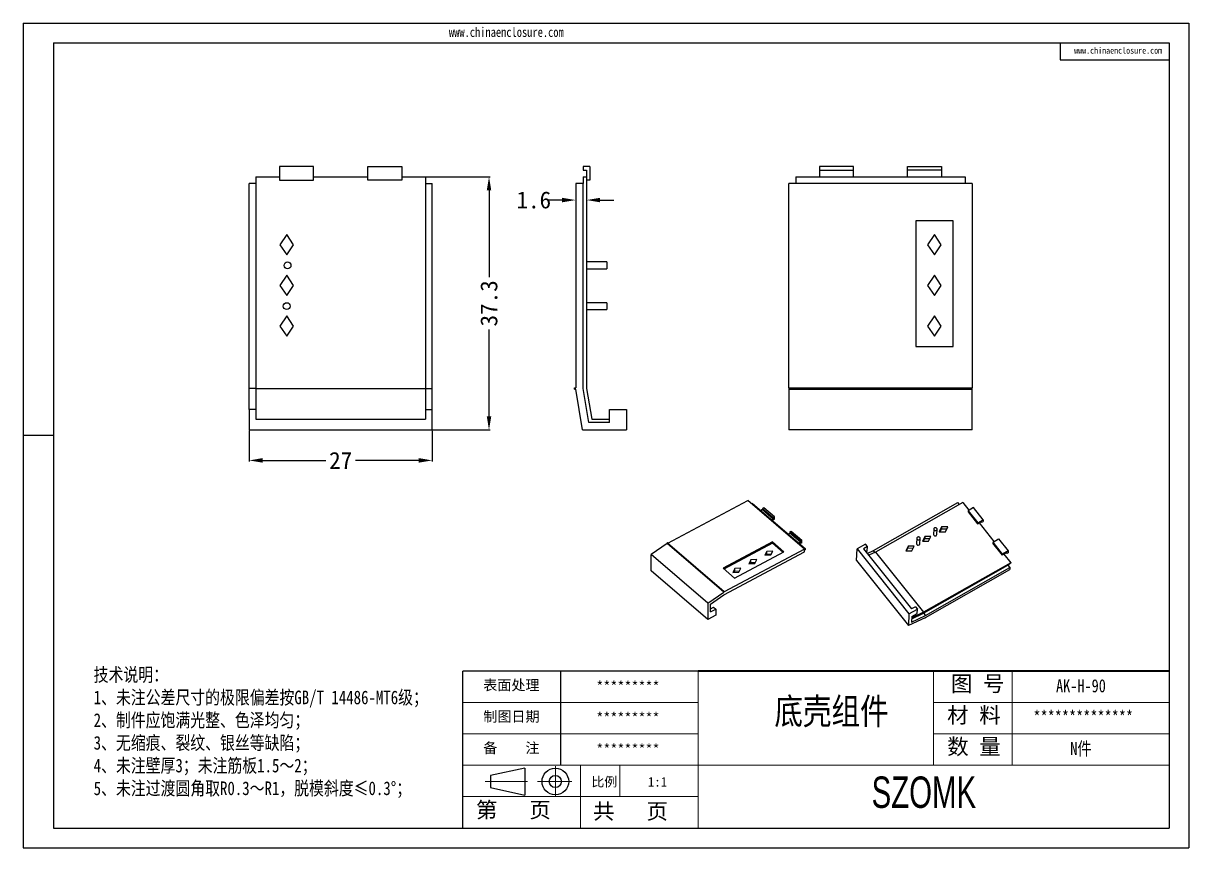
# Model space of a CAD drawing. Header units: millimetres. Extents: x -1995 to -1200, y 2406 to 2601.
# Drawn here: x -1371.7 to -1199.9, y 2406.4 to 2527.8 of the extents above; entities that cross this region are included whole.
import ezdxf

# ---------------------------------------------------------------- set-up
doc = ezdxf.new("R2010")
doc.units = ezdxf.units.MM
doc.linetypes.add('CENTER2', pattern=[28.575, 19.05, -3.175, 3.175, -3.175])
doc.layers.add('文字', color=81, linetype='Continuous')
for name, color, linetype, lineweight in [('粗实线', 7, 'Continuous', 30), ('细实线', 3, 'Continuous', 18), ('细点划线', 2, 'CENTER2', 9)]:
    doc.layers.add(name, color=color, linetype=linetype, lineweight=lineweight)
doc.styles.add('宋体', font='', dxfattribs={"width": 0.8, "height": 3.5})
doc.styles.add('长仿宋', font='', dxfattribs={"width": 0.7, "height": 4})
doc.styles.get('宋体').set_extended_font_data('SimSun')
doc.styles.get('长仿宋').set_extended_font_data('SimSun')
doc.dimstyles.new('2.5', dxfattribs={"dimtxt": 2.5, "dimasz": 2, "dimexe": 0.18, "dimexo": 0.0625, "dimgap": 0.09, "dimtad": 0, "dimdsep": 46, "dimtxsty": 'Standard', "dimcen": 2, "dimclrd": 3, "dimclre": 3, "dimclrt": 256, "dimadec": 0, "dimazin": 2, "dimtfac": 1, "dimtofl": 0, "dimtmove": 0, "dimatfit": 3, "dimfxl": 0, "dimtolj": 1, "dimtzin": 0, "dimarcsym": 0})

# ---------------------------------------------------------------- blocks, each defined once
blk = doc.blocks.new('*D165')
at = {"color": 3, "lineweight": -2, "transparency": 16777216}
for p, q in [((-1338.39, 2467.83), (-1338.39, 2463.23)), ((-1311.39, 2467.83), (-1311.39, 2463.23)), ((-1336.39, 2463.41), (-1327.07, 2463.41)), ((-1313.39, 2463.41), (-1322.72, 2463.41))]:
    blk.add_line(p, q, dxfattribs=at)
at = {"color": 3, "transparency": 16777216}
for points in [[(-1336.39, 2463.75), (-1336.39, 2463.08), (-1338.39, 2463.41)], [(-1313.39, 2463.75), (-1313.39, 2463.08), (-1311.39, 2463.41)]]:
    blk.add_solid(points, dxfattribs=at)
at = {"layer": 'Defpoints', "color": 0, "transparency": 16777216}
for p in [(-1338.39, 2467.9), (-1311.39, 2467.9), (-1311.39, 2463.41)]:
    blk.add_point(p, dxfattribs=at)
at = {"transparency": 16777216, "insert": (-1324.89, 2463.41), "char_height": 2.5, "attachment_point": 5}
blk.add_mtext('\\A1;27', dxfattribs=at)
blk = doc.blocks.new('*D166')
at = {"color": 3, "lineweight": -2, "transparency": 16777216}
for p, q in [((-1312.33, 2505.2), (-1302.85, 2505.2)), ((-1303.03, 2503.2), (-1303.03, 2490.39)), ((-1303.03, 2469.9), (-1303.03, 2482.71)), ((-1311.33, 2467.9), (-1302.85, 2467.9))]:
    blk.add_line(p, q, dxfattribs=at)
at = {"color": 3, "transparency": 16777216}
for points in [[(-1303.36, 2503.2), (-1302.7, 2503.2), (-1303.03, 2505.2)], [(-1303.36, 2469.9), (-1302.7, 2469.9), (-1303.03, 2467.9)]]:
    blk.add_solid(points, dxfattribs=at)
at = {"layer": 'Defpoints', "color": 0, "transparency": 16777216}
for p in [(-1312.39, 2505.2), (-1303.03, 2505.2), (-1311.39, 2467.9)]:
    blk.add_point(p, dxfattribs=at)
at = {"transparency": 16777216, "insert": (-1303.03, 2486.55), "char_height": 2.5, "attachment_point": 5, "rotation": 90}
blk.add_mtext('\\A1;37.3', dxfattribs=at)
blk = doc.blocks.new('*D167')
at = {"color": 3, "lineweight": -2, "transparency": 16777216}
for p, q in [((-1292.25, 2501.77), (-1294.25, 2501.77)), ((-1290.25, 2502.41), (-1290.25, 2501.59)), ((-1288.65, 2502.41), (-1288.65, 2501.59)), ((-1286.65, 2501.77), (-1284.65, 2501.77))]:
    blk.add_line(p, q, dxfattribs=at)
at = {"color": 3, "transparency": 16777216}
for points in [[(-1292.25, 2502.1), (-1292.25, 2501.44), (-1290.25, 2501.77)], [(-1286.65, 2502.1), (-1286.65, 2501.44), (-1288.65, 2501.77)]]:
    blk.add_solid(points, dxfattribs=at)
at = {"layer": 'Defpoints', "color": 0, "transparency": 16777216}
for p in [(-1290.25, 2502.47), (-1290.25, 2501.77), (-1288.65, 2502.47)]:
    blk.add_point(p, dxfattribs=at)
at = {"transparency": 16777216, "insert": (-1296.43, 2501.77), "char_height": 2.5, "attachment_point": 5}
blk.add_mtext('\\A1;1.6', dxfattribs=at)

msp = doc.modelspace()

# ---------------------------------------------------------------- linework, layer by layer
for p, q in [((-1371.67, 2527.808), (-1199.903, 2527.808)), ((-1371.67, 2527.808), (-1371.67, 2406.357)), ((-1199.903, 2527.808), (-1199.903, 2406.357)), ((-1367.226, 2524.917), (-1202.795, 2524.917)), ((-1367.226, 2524.917), (-1367.226, 2409.248)), ((-1218.86, 2524.917), (-1218.86, 2522.406)), ((-1202.795, 2524.917), (-1202.795, 2409.248)), ((-1218.86, 2522.406), (-1202.795, 2522.406)), ((-1367.226, 2467.082), (-1371.67, 2467.082)), ((-1371.67, 2462.584), (-1371.67, 2406.357)), ((-1272.196, 2432.382), (-1306.896, 2432.382)), ((-1306.896, 2409.248), (-1306.896, 2432.382)), ((-1292.438, 2418.502), (-1292.438, 2432.382)), ((-1367.226, 2409.248), (-1202.795, 2409.248)), ((-1371.67, 2406.357), (-1199.903, 2406.357)), ((-1371.67, 2406.357), (-1292.148, 2406.357))]:
    msp.add_line(p, q)
at = {"color": 7, "linetype": 'Continuous', "lineweight": 25}
for p, q in [((-1333.895, 2506.695), (-1333.895, 2504.695)), ((-1328.895, 2506.695), (-1333.895, 2506.695)), ((-1328.895, 2504.695), (-1328.895, 2506.695)), ((-1320.895, 2504.695), (-1320.895, 2506.695)), ((-1320.895, 2506.695), (-1315.895, 2506.695)), ((-1315.895, 2506.695), (-1315.895, 2504.695)), ((-1289.154, 2506.695), (-1289.154, 2506.195)), ((-1288.154, 2506.695), (-1289.154, 2506.695)), ((-1289.154, 2506.195), (-1288.654, 2506.195)), ((-1288.654, 2506.195), (-1288.654, 2505.195)), ((-1288.154, 2506.695), (-1288.154, 2504.695)), ((-1254.327, 2506.695), (-1254.327, 2506.195)), ((-1249.327, 2506.695), (-1254.327, 2506.695)), ((-1254.327, 2506.195), (-1249.327, 2506.195)), ((-1254.327, 2506.195), (-1254.327, 2505.195)), ((-1249.327, 2506.195), (-1249.327, 2506.695)), ((-1249.327, 2505.195), (-1249.327, 2506.195)), ((-1241.327, 2506.195), (-1241.327, 2506.695)), ((-1241.327, 2506.695), (-1236.327, 2506.695)), ((-1236.327, 2506.195), (-1241.327, 2506.195)), ((-1241.327, 2505.195), (-1241.327, 2506.195)), ((-1236.327, 2506.695), (-1236.327, 2506.195)), ((-1236.327, 2506.195), (-1236.327, 2505.195)), ((-1337.395, 2505.195), (-1333.895, 2505.195)), ((-1337.395, 2505.195), (-1337.395, 2474.028)), ((-1333.895, 2504.695), (-1328.895, 2504.695)), ((-1328.895, 2505.195), (-1320.895, 2505.195)), ((-1315.895, 2504.695), (-1320.895, 2504.695)), ((-1315.895, 2505.195), (-1312.395, 2505.195)), ((-1312.395, 2505.195), (-1312.395, 2474.028)), ((-1289.154, 2505.195), (-1289.154, 2504.195)), ((-1289.154, 2505.195), (-1288.654, 2505.195)), ((-1288.654, 2505.195), (-1288.654, 2474.028)), ((-1288.154, 2504.695), (-1288.654, 2504.695)), ((-1257.827, 2505.195), (-1257.827, 2504.195)), ((-1257.827, 2505.195), (-1232.827, 2505.195)), ((-1232.827, 2505.195), (-1232.827, 2504.195)), ((-1337.395, 2504.195), (-1338.395, 2504.195)), ((-1338.395, 2473.986), (-1338.395, 2504.195)), ((-1312.395, 2504.195), (-1311.395, 2504.195)), ((-1311.395, 2473.986), (-1311.395, 2504.195)), ((-1290.254, 2504.195), (-1290.254, 2474.095)), ((-1289.154, 2504.195), (-1290.254, 2504.195)), ((-1289.154, 2473.986), (-1289.154, 2504.195)), ((-1231.827, 2504.195), (-1258.827, 2504.195)), ((-1258.827, 2474.095), (-1258.827, 2504.195)), ((-1231.827, 2504.195), (-1231.827, 2474.095)), ((-1234.627, 2498.695), (-1240.127, 2498.695)), ((-1240.127, 2498.695), (-1240.127, 2480.195)), ((-1234.627, 2480.195), (-1234.627, 2498.695)), ((-1332.845, 2496.695), (-1333.845, 2495.195)), ((-1331.845, 2495.195), (-1332.845, 2496.695)), ((-1237.377, 2496.695), (-1238.377, 2495.195)), ((-1236.377, 2495.195), (-1237.377, 2496.695)), ((-1333.845, 2495.195), (-1332.845, 2493.695)), ((-1332.845, 2493.695), (-1331.845, 2495.195)), ((-1238.377, 2495.195), (-1237.377, 2493.695)), ((-1237.377, 2493.695), (-1236.377, 2495.195)), ((-1285.654, 2492.645), (-1288.654, 2492.645)), ((-1285.654, 2492.645), (-1285.654, 2491.645)), ((-1332.845, 2490.695), (-1333.845, 2489.195)), ((-1331.845, 2489.195), (-1332.845, 2490.695)), ((-1288.654, 2491.645), (-1285.654, 2491.645)), ((-1237.377, 2490.695), (-1238.377, 2489.195)), ((-1236.377, 2489.195), (-1237.377, 2490.695)), ((-1333.845, 2489.195), (-1332.845, 2487.695)), ((-1332.845, 2487.695), (-1331.845, 2489.195)), ((-1238.377, 2489.195), (-1237.377, 2487.695)), ((-1237.377, 2487.695), (-1236.377, 2489.195)), ((-1285.654, 2486.645), (-1288.654, 2486.645)), ((-1288.654, 2485.645), (-1285.654, 2485.645)), ((-1285.654, 2486.645), (-1285.654, 2485.645)), ((-1332.845, 2484.695), (-1333.845, 2483.195)), ((-1331.845, 2483.195), (-1332.845, 2484.695)), ((-1237.377, 2484.695), (-1238.377, 2483.195)), ((-1236.377, 2483.195), (-1237.377, 2484.695)), ((-1333.845, 2483.195), (-1332.845, 2481.695)), ((-1332.845, 2481.695), (-1331.845, 2483.195)), ((-1238.377, 2483.195), (-1237.377, 2481.695)), ((-1237.377, 2481.695), (-1236.377, 2483.195)), ((-1240.127, 2480.195), (-1234.627, 2480.195)), ((-1337.395, 2473.986), (-1338.395, 2473.986)), ((-1338.395, 2470.895), (-1338.395, 2473.986)), ((-1337.395, 2474.028), (-1312.395, 2474.028)), ((-1337.395, 2474.028), (-1337.395, 2470.895)), ((-1312.395, 2474.028), (-1312.395, 2470.895)), ((-1312.395, 2473.986), (-1311.395, 2473.986)), ((-1311.395, 2470.895), (-1311.395, 2473.986)), ((-1290.454, 2473.895), (-1290.454, 2474.095)), ((-1290.454, 2474.095), (-1290.254, 2474.095)), ((-1290.454, 2473.895), (-1290.254, 2473.895)), ((-1289.254, 2467.895), (-1290.254, 2473.896)), ((-1288.322, 2468.995), (-1289.154, 2473.986)), ((-1288.654, 2474.028), (-1287.899, 2469.495)), ((-1258.827, 2474.095), (-1231.827, 2474.095)), ((-1258.827, 2474.095), (-1258.827, 2473.895)), ((-1258.827, 2473.895), (-1231.827, 2473.895)), ((-1258.827, 2473.893), (-1258.827, 2467.895)), ((-1231.827, 2473.895), (-1231.827, 2474.095)), ((-1231.827, 2467.895), (-1231.827, 2473.893)), ((-1338.395, 2470.895), (-1338.395, 2467.895)), ((-1337.395, 2470.895), (-1338.395, 2470.895)), ((-1337.395, 2470.895), (-1337.395, 2469.495)), ((-1312.395, 2470.895), (-1312.395, 2469.495)), ((-1312.395, 2470.895), (-1311.395, 2470.895)), ((-1311.395, 2467.895), (-1311.395, 2470.895)), ((-1285.254, 2468.995), (-1285.254, 2470.895)), ((-1285.254, 2470.895), (-1282.754, 2470.895)), ((-1282.754, 2470.895), (-1282.754, 2467.895)), ((-1337.395, 2469.495), (-1312.395, 2469.495)), ((-1285.254, 2468.995), (-1288.322, 2468.995)), ((-1287.899, 2469.495), (-1285.254, 2469.495)), ((-1338.395, 2467.895), (-1311.395, 2467.895)), ((-1289.254, 2467.895), (-1282.754, 2467.895)), ((-1231.827, 2467.895), (-1258.827, 2467.895)), ((-1276.654, 2451.243), (-1264.879, 2457.526)), ((-1256.531, 2450.342), (-1264.879, 2457.526)), ((-1264.176, 2457.065), (-1264.279, 2457.01)), ((-1264.176, 2457.065), (-1256.447, 2450.413)), ((-1262.505, 2456.448), (-1262.701, 2456.344)), ((-1262.701, 2456.344), (-1261.155, 2455.013)), ((-1262.701, 2456.344), (-1262.701, 2456.16)), ((-1260.959, 2455.118), (-1262.505, 2456.448)), ((-1246.358, 2450.124), (-1233.915, 2457.203)), ((-1233.213, 2457.214), (-1246.05, 2449.91)), ((-1233.702, 2456.936), (-1233.915, 2457.203)), ((-1233.213, 2457.214), (-1232.292, 2456.06)), ((-1231.597, 2456.455), (-1232.421, 2455.987)), ((-1230.182, 2454.682), (-1231.597, 2456.455)), ((-1262.701, 2456.16), (-1262.962, 2456.02)), ((-1262.701, 2456.16), (-1261.155, 2454.829)), ((-1261.416, 2454.69), (-1261.155, 2454.829)), ((-1261.284, 2454.576), (-1260.958, 2454.75)), ((-1261.155, 2455.013), (-1260.959, 2455.118)), ((-1261.155, 2455.013), (-1261.155, 2454.829)), ((-1260.958, 2454.75), (-1260.959, 2455.118)), ((-1232.421, 2455.987), (-1232.428, 2455.855)), ((-1232.428, 2455.855), (-1231.013, 2454.081)), ((-1232.421, 2455.987), (-1231.005, 2454.213)), ((-1231.005, 2454.213), (-1230.182, 2454.682)), ((-1230.182, 2454.682), (-1230.196, 2454.419)), ((-1258.682, 2452.884), (-1258.485, 2452.989)), ((-1257.136, 2451.554), (-1258.682, 2452.884)), ((-1258.682, 2452.884), (-1258.682, 2452.7)), ((-1258.485, 2452.989), (-1256.939, 2451.659)), ((-1237.471, 2453.302), (-1237.515, 2452.513)), ((-1237.016, 2452.485), (-1236.971, 2453.274)), ((-1236.327, 2453.611), (-1236.662, 2452.905)), ((-1236.662, 2452.905), (-1235.761, 2452.902)), ((-1236.541, 2452.905), (-1236.343, 2453.322)), ((-1236.327, 2453.611), (-1236.343, 2453.322)), ((-1236.343, 2453.322), (-1235.563, 2453.319)), ((-1235.426, 2453.608), (-1236.327, 2453.611)), ((-1235.761, 2452.902), (-1235.426, 2453.608)), ((-1231.005, 2454.213), (-1231.013, 2454.081)), ((-1231.013, 2454.081), (-1230.807, 2454.199)), ((-1230.807, 2454.199), (-1230.395, 2454.433)), ((-1230.807, 2454.199), (-1228.612, 2451.448)), ((-1230.472, 2454.389), (-1230.402, 2454.301)), ((-1230.402, 2454.301), (-1230.395, 2454.433)), ((-1230.402, 2454.301), (-1230.196, 2454.419)), ((-1276.785, 2451.173), (-1279.142, 2449.547)), ((-1276.706, 2451.288), (-1276.785, 2451.246)), ((-1276.785, 2451.246), (-1268.437, 2444.062)), ((-1276.785, 2451.173), (-1276.785, 2451.246)), ((-1268.437, 2443.988), (-1276.785, 2451.173)), ((-1276.706, 2451.288), (-1268.358, 2444.104)), ((-1261.258, 2451.397), (-1268.528, 2447.518)), ((-1261.258, 2451.213), (-1268.396, 2447.404)), ((-1259.558, 2449.933), (-1261.258, 2451.397)), ((-1261.258, 2451.213), (-1261.258, 2451.397)), ((-1259.689, 2449.863), (-1261.258, 2451.213)), ((-1258.943, 2452.561), (-1258.682, 2452.7)), ((-1257.136, 2451.37), (-1258.682, 2452.7)), ((-1257.136, 2451.37), (-1257.397, 2451.231)), ((-1256.939, 2451.291), (-1257.265, 2451.117)), ((-1256.939, 2451.659), (-1257.136, 2451.554)), ((-1257.136, 2451.554), (-1257.136, 2451.37)), ((-1256.939, 2451.291), (-1256.939, 2451.659)), ((-1239.976, 2451.939), (-1240.021, 2451.15)), ((-1239.522, 2451.122), (-1239.477, 2451.911)), ((-1238.798, 2452.205), (-1239.133, 2451.499)), ((-1239.133, 2451.499), (-1238.232, 2451.496)), ((-1239.012, 2451.499), (-1238.814, 2451.916)), ((-1238.798, 2452.205), (-1238.814, 2451.916)), ((-1238.814, 2451.916), (-1238.034, 2451.913)), ((-1237.897, 2452.202), (-1238.798, 2452.205)), ((-1238.232, 2451.496), (-1237.897, 2452.202)), ((-1228.741, 2451.375), (-1228.748, 2451.243)), ((-1227.333, 2449.47), (-1228.748, 2451.243)), ((-1228.741, 2451.375), (-1227.917, 2451.844)), ((-1227.325, 2449.601), (-1228.741, 2451.375)), ((-1227.917, 2451.844), (-1226.501, 2450.07)), ((-1270.794, 2442.362), (-1279.142, 2449.547)), ((-1279.14, 2447.157), (-1279.142, 2449.547)), ((-1268.401, 2443.603), (-1256.53, 2449.937)), ((-1256.531, 2450.342), (-1268.358, 2444.03)), ((-1266.827, 2446.054), (-1259.558, 2449.933)), ((-1262.092, 2450.013), (-1262.372, 2449.433)), ((-1262.372, 2449.433), (-1261.474, 2449.481)), ((-1262.172, 2449.444), (-1262.092, 2449.609)), ((-1261.194, 2450.062), (-1262.092, 2450.013)), ((-1262.092, 2449.609), (-1262.092, 2450.013)), ((-1262.092, 2449.609), (-1261.394, 2449.647)), ((-1261.474, 2449.481), (-1261.194, 2450.062)), ((-1256.447, 2450.413), (-1256.55, 2450.358)), ((-1256.53, 2449.937), (-1256.531, 2450.342)), ((-1256.446, 2450.229), (-1256.531, 2450.184)), ((-1256.447, 2450.413), (-1256.446, 2450.229)), ((-1248.868, 2448.67), (-1248.771, 2450.381)), ((-1247.536, 2451.084), (-1248.771, 2450.381)), ((-1248.771, 2450.381), (-1241.128, 2440.803)), ((-1247.253, 2450.729), (-1247.829, 2450.401)), ((-1247.829, 2450.401), (-1240.752, 2441.532)), ((-1247.253, 2450.729), (-1247.536, 2451.084)), ((-1247.48, 2449.963), (-1247.29, 2450.071)), ((-1247.29, 2450.071), (-1247.253, 2450.729)), ((-1247.27, 2449.7), (-1246.358, 2450.124)), ((-1246.05, 2449.91), (-1247.062, 2449.44)), ((-1246.15, 2449.864), (-1246.358, 2450.124)), ((-1246.05, 2449.91), (-1238.973, 2441.042)), ((-1241.269, 2450.799), (-1241.604, 2450.093)), ((-1241.604, 2450.093), (-1240.703, 2450.09)), ((-1241.483, 2450.093), (-1241.286, 2450.51)), ((-1241.269, 2450.799), (-1241.286, 2450.51)), ((-1241.286, 2450.51), (-1240.505, 2450.507)), ((-1240.368, 2450.796), (-1241.269, 2450.799)), ((-1240.703, 2450.09), (-1240.368, 2450.796)), ((-1227.325, 2449.601), (-1227.333, 2449.47)), ((-1227.127, 2449.587), (-1227.333, 2449.47)), ((-1226.501, 2450.07), (-1227.325, 2449.601)), ((-1226.715, 2449.821), (-1227.127, 2449.587)), ((-1227.127, 2449.587), (-1226.136, 2448.345)), ((-1226.722, 2449.69), (-1226.792, 2449.777)), ((-1226.722, 2449.69), (-1226.715, 2449.821)), ((-1226.516, 2449.807), (-1226.722, 2449.69)), ((-1226.501, 2450.07), (-1226.516, 2449.807)), ((-1264.45, 2448.755), (-1264.73, 2448.175)), ((-1264.73, 2448.175), (-1263.832, 2448.223)), ((-1264.529, 2448.186), (-1264.45, 2448.351)), ((-1263.551, 2448.804), (-1264.45, 2448.755)), ((-1264.45, 2448.351), (-1264.45, 2448.755)), ((-1264.45, 2448.351), (-1263.752, 2448.388)), ((-1263.832, 2448.223), (-1263.551, 2448.804)), ((-1248.868, 2448.67), (-1241.225, 2439.092)), ((-1238.997, 2440.901), (-1226.555, 2447.979)), ((-1226.136, 2448.345), (-1238.973, 2441.042)), ((-1226.143, 2448.214), (-1226.555, 2447.979)), ((-1226.555, 2447.979), (-1226.272, 2447.625)), ((-1226.136, 2448.345), (-1226.143, 2448.214)), ((-1270.792, 2439.972), (-1279.14, 2447.157)), ((-1268.528, 2447.518), (-1266.827, 2446.054)), ((-1266.808, 2447.497), (-1267.088, 2446.917)), ((-1267.088, 2446.917), (-1266.189, 2446.965)), ((-1266.887, 2446.927), (-1266.807, 2447.093)), ((-1265.909, 2447.546), (-1266.808, 2447.497)), ((-1266.807, 2447.093), (-1266.808, 2447.497)), ((-1266.807, 2447.093), (-1266.109, 2447.13)), ((-1266.189, 2446.965), (-1265.909, 2447.546)), ((-1238.714, 2440.546), (-1226.272, 2447.625)), ((-1238.686, 2440.282), (-1226.288, 2447.335)), ((-1226.272, 2447.625), (-1226.288, 2447.335)), ((-1270.794, 2442.362), (-1268.437, 2443.988)), ((-1270.362, 2442.25), (-1268.401, 2443.603)), ((-1268.437, 2444.062), (-1268.358, 2444.104)), ((-1268.437, 2444.062), (-1268.437, 2443.988)), ((-1268.358, 2444.104), (-1268.358, 2444.03)), ((-1270.794, 2442.362), (-1270.792, 2439.972)), ((-1270.361, 2441.122), (-1270.362, 2442.25)), ((-1270.361, 2441.553), (-1269.923, 2441.786)), ((-1270.361, 2441.122), (-1269.614, 2441.52)), ((-1269.923, 2441.786), (-1269.614, 2441.52)), ((-1269.614, 2441.52), (-1269.613, 2440.601)), ((-1241.128, 2440.803), (-1239.892, 2441.506)), ((-1240.175, 2441.86), (-1240.752, 2441.532)), ((-1240.729, 2440.095), (-1238.997, 2440.901)), ((-1238.973, 2441.042), (-1240.722, 2440.228)), ((-1240.712, 2440.403), (-1239.929, 2440.848)), ((-1240.175, 2441.86), (-1239.892, 2441.506)), ((-1239.929, 2440.848), (-1239.892, 2441.506)), ((-1238.997, 2440.901), (-1238.714, 2440.546)), ((-1269.613, 2440.601), (-1270.792, 2439.972)), ((-1241.128, 2440.803), (-1241.225, 2439.092)), ((-1238.768, 2440.235), (-1241.225, 2439.092)), ((-1240.758, 2439.595), (-1238.714, 2440.546)), ((-1240.712, 2440.403), (-1240.758, 2439.595)), ((-1238.771, 2440.182), (-1238.801, 2440.22)), ((-1238.768, 2440.235), (-1238.771, 2440.182)), ((-1238.689, 2440.229), (-1238.771, 2440.182)), ((-1238.686, 2440.282), (-1238.689, 2440.229))]:
    msp.add_line(p, q, dxfattribs=at)
at = {"color": 7, "linetype": 'Continuous', "lineweight": 25, "flags": 128}
for points in [[(-1237.079, 2453.111), (-1237.031, 2453.147), (-1236.995, 2453.193), (-1236.975, 2453.246), (-1236.972, 2453.301), (-1236.985, 2453.356), (-1237.015, 2453.405), (-1237.059, 2453.447), (-1237.113, 2453.478), (-1237.175, 2453.497), (-1237.241, 2453.5), (-1237.304, 2453.49), (-1237.363, 2453.466), (-1237.411, 2453.429), (-1237.447, 2453.383), (-1237.467, 2453.331), (-1237.47, 2453.275), (-1237.457, 2453.221), (-1237.427, 2453.171), (-1237.383, 2453.129), (-1237.329, 2453.098), (-1237.267, 2453.08), (-1237.201, 2453.076), (-1237.138, 2453.087), (-1237.079, 2453.111)], [(-1239.585, 2451.748), (-1239.537, 2451.784), (-1239.501, 2451.83), (-1239.481, 2451.883), (-1239.478, 2451.938), (-1239.491, 2451.993), (-1239.521, 2452.042), (-1239.564, 2452.084), (-1239.619, 2452.115), (-1239.681, 2452.134), (-1239.746, 2452.138), (-1239.81, 2452.127), (-1239.868, 2452.103), (-1239.917, 2452.066), (-1239.952, 2452.02), (-1239.972, 2451.968), (-1239.976, 2451.913), (-1239.962, 2451.858), (-1239.933, 2451.808), (-1239.889, 2451.766), (-1239.834, 2451.735), (-1239.772, 2451.717), (-1239.707, 2451.713), (-1239.643, 2451.724), (-1239.585, 2451.748)]]:
    msp.add_lwpolyline(points, dxfattribs=at)
at = {"color": 7, "linetype": 'Continuous', "lineweight": 25}
for centre in [(-1332.723, 2492.145), (-1332.845, 2486.145)]:
    msp.add_circle(centre, 0.5, dxfattribs=at)
for centre, radius, start, end in [((-1239.768, 2451.171), 0.253, 184.68584, 303.15035), ((-1239.723, 2451.138), 0.202, 297.55713, 355.44891), ((-1237.263, 2452.534), 0.253, 184.68584, 303.15035), ((-1237.218, 2452.501), 0.202, 297.55713, 355.44891)]:
    msp.add_arc(centre, radius, start, end, dxfattribs=at)
at = {"layer": '粗实线', "color": 7, "lineweight": 40}
msp.add_line((-1202.795, 2432.382), (-1272.196, 2432.382), dxfattribs=at)
at = {"layer": '粗实线', "color": 7}
for p, q in [((-1297.752, 2418.069), (-1302.807, 2416.997)), ((-1302.807, 2416.997), (-1302.807, 2415.21)), ((-1297.752, 2418.069), (-1297.752, 2414.107)), ((-1302.807, 2415.21), (-1297.752, 2414.107))]:
    msp.add_line(p, q, dxfattribs=at)
for radius in [1.965, 0.894]:
    msp.add_circle((-1293.253, 2416.103), radius, dxfattribs=at)
at = {"layer": '细实线', "color": 7}
for p, q in [((-1272.196, 2432.382), (-1272.196, 2409.248)), ((-1237.495, 2432.382), (-1237.495, 2418.502)), ((-1225.928, 2432.382), (-1225.928, 2418.599)), ((-1272.196, 2427.755), (-1306.896, 2427.755)), ((-1202.795, 2427.755), (-1237.495, 2427.755)), ((-1272.196, 2423.128), (-1306.896, 2423.128)), ((-1202.795, 2423.128), (-1237.495, 2423.128)), ((-1202.795, 2418.502), (-1306.896, 2418.502)), ((-1289.546, 2418.502), (-1289.546, 2409.248)), ((-1283.763, 2418.502), (-1283.763, 2413.875)), ((-1272.196, 2413.875), (-1306.896, 2413.875))]:
    msp.add_line(p, q, dxfattribs=at)
at = {"layer": '细点划线', "color": 7}
for p, q in [((-1293.253, 2418.366), (-1293.253, 2413.875)), ((-1303.613, 2416.103), (-1297.365, 2416.103)), ((-1295.881, 2416.103), (-1290.801, 2416.103))]:
    msp.add_line(p, q, dxfattribs=at)

# ---------------------------------------------------------------- texts
at = {"char_height": 1.52158, "width": 864.78927, "attachment_point": 1}
for s, insert in [('{\\fSimHei|b0|i0|c134|p49;表面处理}', (-1303.879, 2431.069)), ('{\\fSimHei|b0|i0|c134|p49;*********}', (-1287.213, 2430.873)), ('{\\fSimHei|b0|i0|c134|p49;制图日期}', (-1303.879, 2426.442)), ('{\\fSimHei|b0|i0|c134|p49;*********}', (-1287.213, 2426.247)), ('{\\fSimHei|b0|i0|c134|p49;备    注}', (-1303.879, 2421.815)), ('{\\fSimHei|b0|i0|c134|p49;*********}', (-1287.213, 2421.62))]:
    msp.add_mtext(s, dxfattribs=dict(at, insert=insert))
at = {"layer": '文字', "color": 0, "attachment_point": 1, "style": '宋体'}
for s, insert, char_height, width in [('www.chinaenclosure.com', (-1308.939, 2527.225), 1.41372, 24.83775), ('www.chinaenclosure.com', (-1216.79, 2524.281), 0.94248, 16.5585), ('{\\H1.111x;技术说明：\\P1、未注公差尺寸的极限偏差按GB/T 14486-MT6级；\\P2、制件应饱满光整、色泽均匀；\\P3、无缩痕、裂纹、银丝等缺陷；\\P4、未注壁厚3；未注筋板1.5～2；\\P5、未注过渡圆角取R0.3～R1，脱模斜度≤0.3%%D；}', (-1361.3, 2432.85), 1.80732, 65.82851), ('{\\H1.111x;AK-H-90}', (-1219.455, 2431.173), 1.73502, 20.05882), ('底壳组件', (-1260.964, 2428.388), 3.8556, 49.29255), ('{\\H1.111x;**************}', (-1222.792, 2426.547), 1.73502, 20.05882), ('{\\H1.111x;N件}', (-1217.356, 2421.92), 1.73502, 20.05882)]:
    msp.add_mtext(s, dxfattribs=dict(at, insert=insert, char_height=char_height, width=width))
at = {"layer": '粗实线', "insert": (-1246.636, 2416.845), "char_height": 4.62673, "width": 51.88418, "attachment_point": 1, "style": '长仿宋'}
msp.add_mtext('{\\fSTXinwei|b0|i0|c134|p2;SZOMK}', dxfattribs=at)
at = {"layer": '细实线', "color": 7, "attachment_point": 1}
for s, insert, char_height, width in [('{\\fSimSun|b0|i0|c134|p54;图 号}', (-1234.951, 2431.68), 2.31336, 11.56682), ('{\\fSimSun|b0|i0|c134|p54;材 料   }', (-1235.5, 2427.053), 2.31336, 11.56682), ('{\\fSimSun|b0|i0|c134|p54;数 量}', (-1235.489, 2422.403), 2.31336, 10.45207), ('{\\fSimSun|b0|i0|c134|p54;比例}', (-1287.927, 2416.75), 1.38802, 6.09297), ('{\\fSimSun|b0|i0|c134|p54;1:1}', (-1279.613, 2416.75), 1.38802, 6.09297), ('{\\fSimSun|b0|i0|c134|p54;第   页}', (-1304.95, 2413.08), 2.31336, 17.35023), ('{\\fSimSun|b0|i0|c134|p54; 共   页}', (-1289.263, 2412.883), 2.31336, 17.35023)]:
    msp.add_mtext(s, dxfattribs=dict(at, insert=insert, char_height=char_height, width=width))

# ---------------------------------------------------------------- dimensions: what is measured, and where the dimension line sits
dim = msp.add_linear_dim(base=(-1303.03, 2505.195), p1=(-1311.395, 2467.895), p2=(-1312.395, 2505.195), angle=90, dimstyle='2.5')
dim.commit()
dim.dimension.update_dxf_attribs({"geometry": '*D166', "text_midpoint": (-1303.03, 2486.545)})
for base, p1, p2, picture, middle in [((-1290.254, 2501.769), (-1288.654, 2502.468), (-1290.254, 2502.468), '*D167', (-1296.427, 2501.769)), ((-1311.395, 2463.412), (-1338.395, 2467.895), (-1311.395, 2467.895), '*D165', (-1324.895, 2463.412))]:
    dim = msp.add_linear_dim(base=base, p1=p1, p2=p2, dimstyle='2.5')
    dim.commit()
    dim.dimension.update_dxf_attribs({"geometry": picture, "text_midpoint": middle})

doc.saveas('drawing.dxf')
